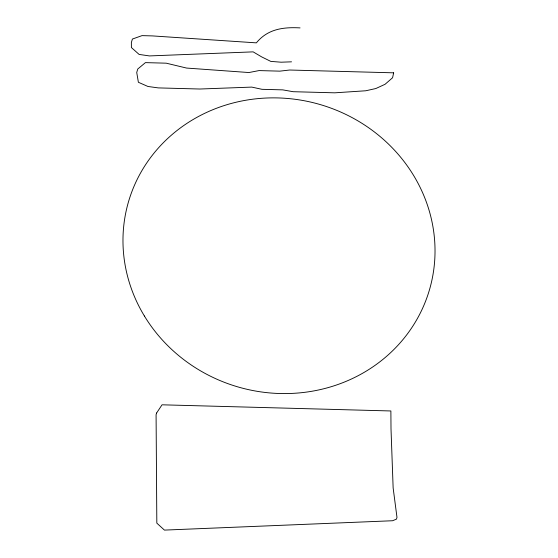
<?xml version="1.0" encoding="UTF-8"?>
<svg xmlns="http://www.w3.org/2000/svg" width="558" height="558" viewBox="0 0 558 558"><rect width="100%" height="100%" fill="white"/><g stroke="black" fill="none" stroke-linecap="round" stroke-linejoin="round"><path stroke-width="0.84" d="M300.051 27.9C283.052 26.93 267.617 29.1 256.373 42.861L152.418 35.907L142.018 35.628L132.399 39.053L131.367 42.534L131.402 47.556L139.109 54.426L149.439 55.926L253.151 51.866L261.674 56.895L270.783 61.387L281.127 62.203L291.534 61.826M393.655 72.826L392.574 77.757L385.041 84.3L375.813 88.541L365.769 90.773L334.737 92.823L293.131 91.7L282.767 89.873L261.967 89.315L251.756 87.097L199.89 89.022L158.284 87.899L147.947 86.476L138.384 82.277L136.731 72.498L137.763 69.018L145.429 62.622L166.235 63.18L186.56 68.062L248.917 72.54L259.031 70.587L279.837 71.145L289.637 70.022L393.655 72.826M156.596 413.018L156.08 414.754L156.826 523.139L164.443 530.1L392.581 520.74L396.473 519.128L396.982 517.385L393.139 487.929L391.005 428.788L390.879 410.967L162.043 404.808L156.596 413.018M144.389 315.988A156.791 147.047 16.5 0 0 414.629 323.263A156.791 147.047 16.5 0 0 277.982 97.929A156.791 147.047 16.5 0 0 144.389 315.988"/></g></svg>
